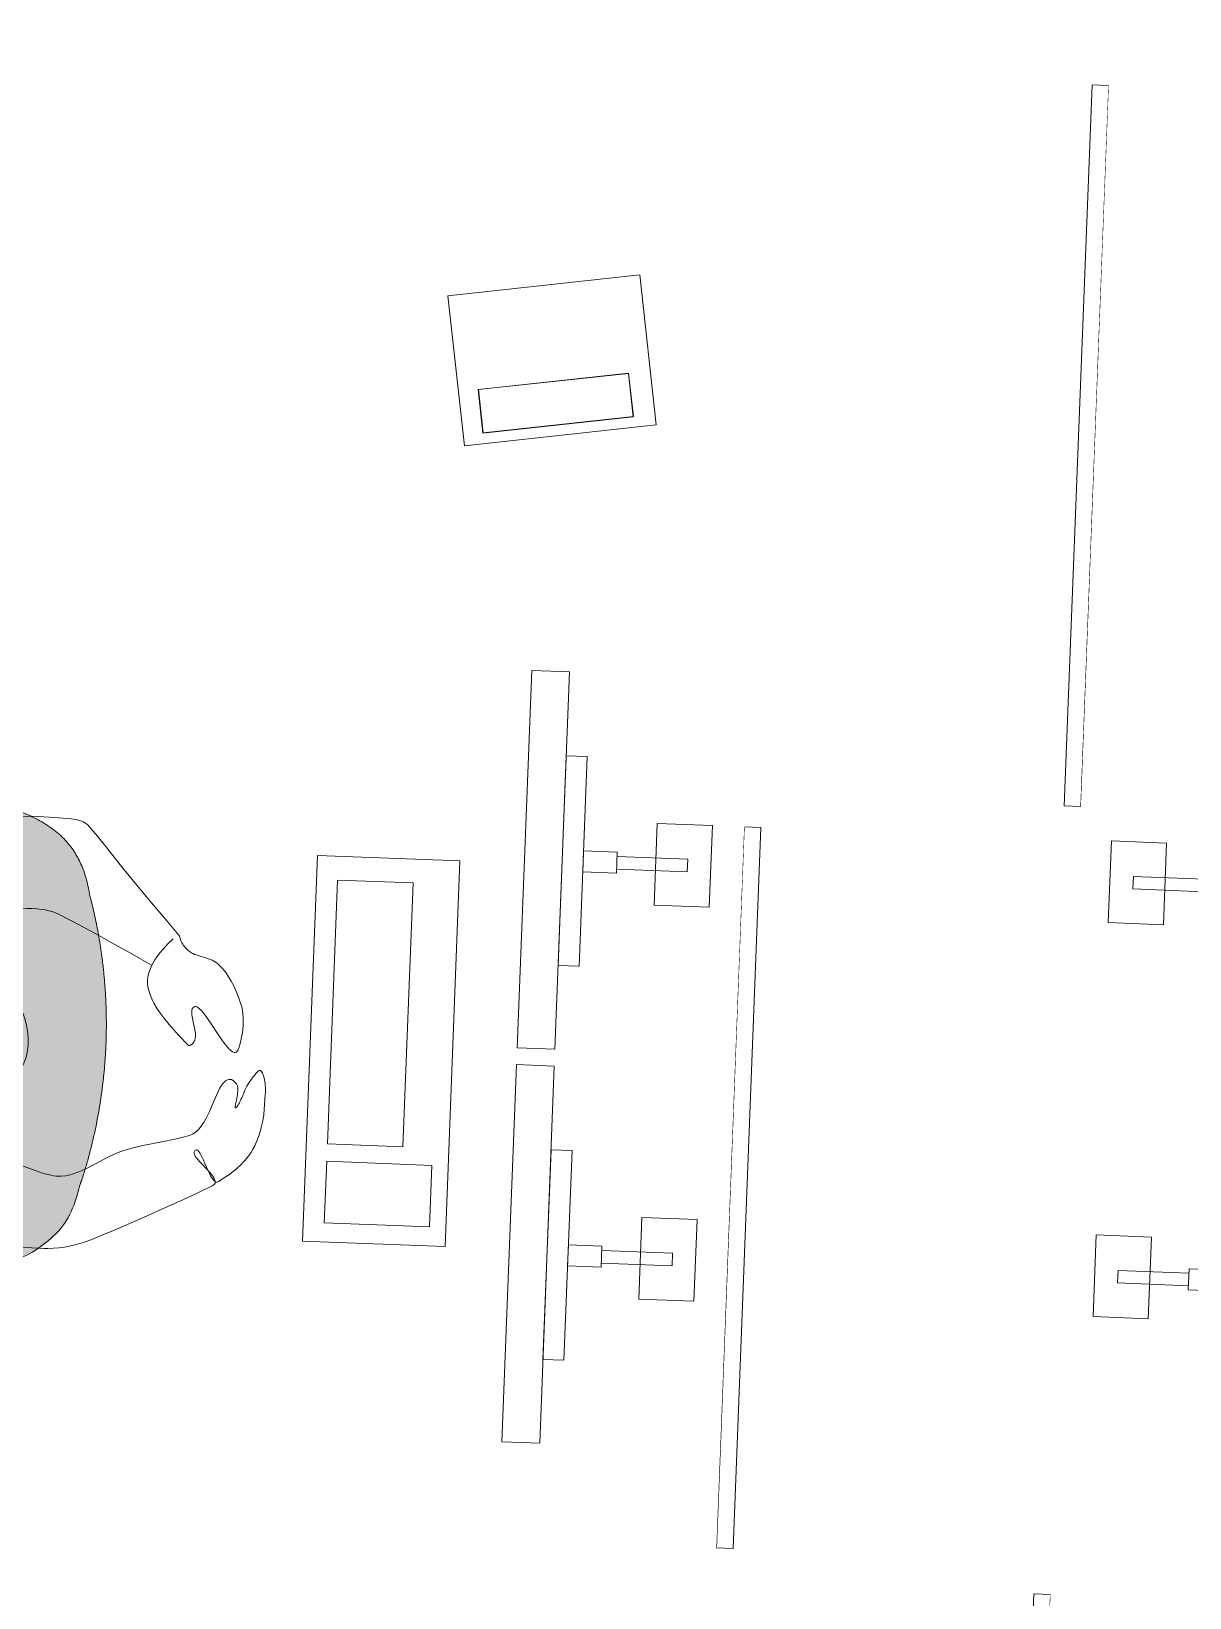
# Model space of a CAD drawing. Header units: millimetres. Extents: x 56551 to 77348, y 4047 to 46741.
# Drawn here: x 67612 to 68993, y 39440 to 41307 of the extents above; entities that cross this region are included whole.
import ezdxf

# ---------------------------------------------------------------- set-up
doc = ezdxf.new("R2010")
doc.units = ezdxf.units.MM
doc.header["$MEASUREMENT"] = 0
for name, color, linetype, lineweight in [('FURN-FILE', 211, 'Continuous', 0), ('FURN-STOR', 213, 'Continuous', 0), ('FURN-WKST', 42, 'Continuous', 13), ('FURN-WKST-SCRN', 92, 'Continuous', 13)]:
    doc.layers.add(name, color=color, linetype=linetype, lineweight=lineweight)

# ---------------------------------------------------------------- blocks, each defined once
blk = doc.blocks.new('*U275')
at = {"color": 0, "linetype": 'ByBlock', "lineweight": -2}
blk.add_wipeout([(-903.1903323073348, -65.17210588034504), (-887.7446711557859, 334.5295723142335), (910.9133117798704, 265.02357953247724), (895.4676506283362, -134.67809866204323)], dxfattribs=at)
at = {"color": 0, "linetype": 'ByBlock', "lineweight": -2, "extrusion": (0, 0, -1), "flags": 128}
for points in [[(-30.7973405862067, 279.0191949113578), (-31.56962920155638, 299.0042786063132), (-890.9282280848856, 265.7958681477903), (-890.1559394695869, 245.8107844528131), (-30.7973405862067, 279.0191949113578)], [(883.204798223298, -65.94441189899226), (882.4325096080429, -45.95932820404414), (23.07391072462633, -79.1677386625961), (23.84619933995418, -99.15282235755149), (883.204798223298, -65.94441189899226)]]:
    blk.add_lwpolyline(points, close=True, dxfattribs=at)
blk = doc.blocks.new('*U276')
at = {"color": 0, "linetype": 'ByBlock', "lineweight": -2}
blk.add_wipeout([(-903.190332307342, -65.17210588034504), (-887.7446711557859, 334.52957231421897), (910.9133117798631, 265.0235795324843), (895.4676506283289, -134.6780986620505)], dxfattribs=at)
at = {"color": 0, "linetype": 'ByBlock', "lineweight": -2, "extrusion": (0, 0, -1), "flags": 128}
for points in [[(-30.7973405862067, 279.019194911365), (-31.56962920154911, 299.0042786063132), (-890.9282280848856, 265.7958681478049), (-890.1559394695796, 245.8107844528131), (-30.7973405862067, 279.019194911365)], [(883.204798223298, -65.94441189899226), (882.4325096080429, -45.95932820405142), (23.07391072462633, -79.1677386625961), (23.84619933995418, -99.15282235755149), (883.204798223298, -65.94441189899226)]]:
    blk.add_lwpolyline(points, close=True, dxfattribs=at)
blk = doc.blocks.new('*U315')
at = {"color": 0, "linetype": 'ByBlock', "lineweight": -2, "extrusion": (0, 0, -1), "flags": 128}
for points in [[(-3.637875235297543, 105.9297435535264), (-229.6395514689575, 63.21836622041883), (-196.2132561646795, -113.6525108320129), (29.7884200688859, -70.94113349885447), (-3.637875235297543, 105.9297435535264)], [(1.817887515913753, -63.13799520102475), (-175.1252945630695, -96.57795521484513), (-184.7994481938804, -45.38843445452949), (-7.856266114838945, -11.94847444068728), (1.817887515913753, -63.13799520102475)], [(1.579579557306715, -63.57354827159725), (-175.4262480723701, -96.68030883686151), (-185.0040073696582, -45.4726647688949), (-7.998179740003252, -12.36590420373977), (1.579579557306715, -63.57354827159725)]]:
    blk.add_lwpolyline(points, close=True, dxfattribs=at)
blk = doc.blocks.new('*U316')
at = {"linetype": 'ByBlock', "lineweight": -2, "extrusion": (0, 0, -1)}
blk.add_hatch(color=7, dxfattribs=at).paths.add_polyline_path([(240.028644105063, 333.8224027594624, 0.05883785226899226), (-17.78258416727476, 378.3228370211073, 0.05883785226899226), (-270.5643462055741, 310.8815731017021), (-273.9786411161112, 307.6193697070776, 0.4852311977000949), (-240.2319705560949, 283.4062904212478, -0.05913279318586893), (-15.18123345445929, 320.4241396341313, -0.05913279318586893), (212.2825073906133, 303.737637952072, 0.4852311977000949), (243.7218450241126, 330.8795009021778)])
h = blk.add_hatch(color=7, dxfattribs=at)
edge = h.paths.add_edge_path()
edge.add_spline(control_points=[(177.3597326177187, -145.1740488822834), (207.7293379313342, -138.3802228098648), (239.4937737221917, -120.1599046054835), (285.5368762420112, -39.29090160155465), (282.7531709045215, 112.4052060332324), (154.204154823834, 268.7965515609758), (36.97263507705065, 282.2879587669377), (-13.27937099905103, 278.1714150390108)], knot_values=[0, 0, 0, 0, 0.1278050160630629, 0.1732907007324, 0.4305391611673586, 0.7883516963517069, 1, 1, 1, 1], degree=3, periodic=0)
edge.add_spline(control_points=[(-13.27937099905103, 278.1714150390108), (-63.70477036728698, 277.764978667692), (-179.2492612186543, 253.8152442499049), (-293.2596135224303, 86.52446312602115), (-282.4247332428131, -64.81148388593283), (-229.3179185400513, -141.226541462318), (-196.0462666453459, -156.5193407843035), (-165.1847444627929, -160.5647082002397)], knot_values=[0, 0, 0, 0, 0.2116483041139544, 0.5694608392983027, 0.8267092997332612, 0.8721949844025984, 1, 1, 1, 1], degree=3, periodic=0)
edge.add_line((-165.1847444627929, -160.5647082002397), (-165.2484580467353, -160.811481950419))
edge.add_arc((-20.00024980951275, 427.6801178225287), 606.1513053681009, 256.1356691001223, 272.5725635445668)
edge.add_arc((-20.00006308476441, 427.6801262120716), 606.1513053681002, 272.5725468779, 289.0094413223445)
edge.add_line((177.4379372039475, -145.4146661578125), (177.3597326177187, -145.1740488822834))
at = {"color": 0, "linetype": 'ByBlock', "lineweight": -2, "extrusion": (0, 0, -1), "flags": 128}
blk.add_lwpolyline([(240.028644105063, 333.8224027594624, 0.05883785226899226), (-17.78263144013181, 378.3228465774228), (-17.78258416727476, 378.3228370211073, 0.05883785226899226), (-270.5643462055741, 310.8815731017021), (-273.9786411161112, 307.6193697070776, 0.4852311977000949), (-240.2319389186669, 283.4062995583372), (-240.2319705560949, 283.4062904212478, -0.05913279318586893), (-15.18123345445929, 320.4241396341313, -0.05913279318586893), (212.2824356838828, 303.7376518436213), (212.2825073906133, 303.737637952072, 0.4852311977000949), (243.7218450241126, 330.8795009021778), (240.028644105063, 333.8224027594624)], format="xyb", close=True, dxfattribs=at)
at = {"color": 0, "linetype": 'ByBlock', "lineweight": -2}
blk.add_rational_spline([(-177.3597326177187, -145.1740488822834), (-207.7293379313342, -138.3802228098648), (-239.4937737221917, -120.1599046054835), (-285.5368762420112, -39.29090160155465), (-282.7531709045215, 112.4052060332324), (-154.204154823834, 268.7965515609758), (-36.97263507705065, 282.2879587669377), (13.27937099905103, 278.1714150390108), (63.70477036728698, 277.764978667692), (179.2492612186543, 253.8152442499049), (293.2596135224303, 86.52446312602115), (282.4247332428131, -64.81148388593283), (229.3179185400513, -141.226541462318), (196.0462666453459, -156.5193407843035), (165.1847444627929, -160.5647082002397), (165.205982324107, -160.6469661169685), (165.2272201854212, -160.7292240337047), (165.2484580467353, -160.811481950419), (108.7795362508041, -174.7488256867), (50.89822587730305, -180.470939689978), (-7.206620838936942, -177.8602946925748), (-65.31147889474232, -175.2496661217301), (-122.4464215655244, -164.3599000440663), (-177.4379372039766, -145.4146661577688), (-177.4118690085452, -145.33446039931), (-177.385800813121, -145.2542546408004), (-177.3597326177187, -145.1740488822834)], [1, 1, 1, 1, 1, 1, 1, 1, 1, 1, 1, 1, 1, 1, 1, 1, 1, 1, 0.9931535054110803, 0.9931535054110803, 1, 0.9931535054110803, 0.9931535054110803, 1, 1, 1, 1], degree=3, knots=[0, 0, 0, 0, 0.02130083601051049, 0.02888178345540001, 0.07175652686122644, 0.1313919493919511, 0.1666666666666667, 0.1666666666666667, 0.1666666666666667, 0.2019413840189924, 0.2615768065497171, 0.3044515499555435, 0.312032497400433, 0.3333333333333333, 0.3333333333333333, 0.3333333333333333, 0.5, 0.5, 0.5, 0.6666666666666666, 0.6666666666666666, 0.6666666666666666, 0.8333333333333333, 0.8333333333333333, 0.8333333333333333, 1, 1, 1, 1], dxfattribs=at)
blk.add_wipeout([(-37.68748061551741, 321.3590778665749), (67.71986267870672, 317.28579539056966), (66.04961799723245, 274.0636384312967), (-39.35772529694076, 278.1369209073383)], dxfattribs=at)
blk = doc.blocks.new('*U317')
at = {"color": 0, "linetype": 'ByBlock', "lineweight": -2, "extrusion": (0, 0, -1), "flags": 128}
for points in [[(67.61908009956824, 119.8511182272778), (61.79315403600049, 113.0946787769135), (57.09032072594709, 107.0848021439888), (53.34457200795441, 101.7776601412043), (50.39456635049282, 97.1145479693514), (48.0941065447696, 93.03140449774219), (46.31630857937125, 89.46439311643917), (44.95421635686216, 86.35299484463758), (43.91954957370763, 83.64155516259052), (43.14059416815871, 81.27989095251542), (42.07658065651776, 77.1774137872053), (41.54180170979816, 74.13127395149058), (41.29627444026119, 71.86691648138367), (41.18920901476667, 68.50736921843054), (41.40966762849712, 65.19777894072467), (42.24952044914971, 60.47693407250335), (43.51716209514416, 56.08345855448715), (45.09701612999925, 51.99389939056709), (46.89688816423586, 48.18646965394146), (48.8435971398867, 44.64094864255458), (50.87939905707026, 41.33858273313672), (55.19120439371181, 35.20453609338438), (59.42582309027057, 29.90121155408269), (63.42800592981075, 25.31147764789785), (70.9549544950496, 17.39756259525166), (83.02046757256903, 5.822771786894009), (95.27644379719277, -5.374519566306844), (95.44666272056202, -5.512665515867411), (95.61710923278588, -5.620281517018157), (95.7870065979514, -5.700979544701113), (95.95568861968786, -5.75800021768373), (96.12258734375791, -5.794248933169001), (96.28722201028722, -5.812328579246241), (96.4491891339494, -5.814569144415145), (96.76888791154488, -5.778697304791422), (97.07415222180862, -5.700566818741208), (97.36369238961197, -5.591916837809549), (97.63683234785276, -5.461998187405698), (97.8933596413408, -5.318056292257097), (98.13340661658731, -5.165724041682552), (98.57959929708159, -4.841407781066664), (98.96250537987362, -4.524391081780777), (99.28898878482141, -4.228402879110945), (99.83399469606957, -3.686019967841276), (100.2145458303858, -3.273986711406906), (100.480618848771, -2.970492355168972), (100.6678282479625, -2.749560676369583), (100.9266040639632, -2.434275498650095), (101.1561822656076, -2.145039310889842), (101.8088130980468, -1.182226836092013), (102.3136916936346, -0.1784636386510101), (102.6905631234986, 0.8560294245253317), (102.9569621949558, 1.912316231879231), (103.1284407333223, 2.982608133301255), (103.2397981495451, 5.174405186895456), (103.110601474029, 7.351261352188885), (102.8154818439652, 9.47970745072962), (102.4116778833923, 11.53598642301949), (101.4057185575803, 15.49837720748474), (99.2700754290563, 22.5136631593341), (98.48421314733423, 25.08443711241125), (97.85737321085617, 27.2731431762877), (97.37950234753953, 29.12668374591885), (97.0315556571004, 30.69127915315767), (96.79164519703045, 32.0096948708233), (96.54413975569332, 34.18610716686089), (96.52632164820534, 35.69419519657822), (96.62072679945413, 36.74700373698579), (96.95557749740692, 38.18788314034464), (97.5474173621551, 39.44703207763087), (98.49664677942201, 40.53348745345284), (99.58628087351826, 41.08061763862497), (100.7907558601146, 41.16825979650457), (102.0875829336146, 40.86698391476239), (103.4570237165826, 40.23906228131091), (104.8817979399755, 39.33934292173217), (106.3468202586082, 38.21603621669783), (107.8389633971237, 36.91142304975074), (109.3468450863074, 35.46249204901687), (110.8606364899824, 33.90151277199038), (113.9223843762011, 30.49527230524836), (116.9187366421393, 26.9287524442334), (119.8099579543414, 23.34220535268105), (130.9130430189543, 9.129360142062069), (134.9903786575378, 4.06207811179047), (138.4300340119953, 0.01177526420360664), (141.3019304092741, -3.120115260317107), (143.6826776524831, -5.465631409431808), (145.6467864908918, -7.162460041356098), (147.2622741719097, -8.33939266786183), (148.5888694118112, -9.109696360137605), (149.6776949272607, -9.56903942515055), (150.5717371308056, -9.795898138836492), (151.9954073238187, -9.772588149258809), (152.9375260088491, -9.380390806712967), (153.5689927143685, -8.86220914927253), (154.3887871303159, -7.705016954918392), (155.0473385666264, -6.06704589088622), (155.9450551350819, -2.864266362994385), (156.6812894388568, 0.2496833064869861), (157.2766469896596, 3.253064284457651), (158.1382965893426, 9.059343886197894), (158.6109372977226, 14.2727165440956), (158.8017057898905, 18.89056621858617), (158.7930823418355, 22.94363431255624), (158.6478045602926, 26.4791418024106), (158.0758037449268, 32.58987902207446), (157.374040018185, 37.06391696984792), (156.6901653656096, 40.33279569650767), (155.4049671055836, 45.05889873531851), (153.8007694544431, 49.52481551112578), (151.3325426824522, 55.2930503045136), (148.9510950162585, 60.36843745171063), (146.6763655782997, 64.79701380430197), (144.5255785367699, 68.63978077042702), (142.5113263938256, 71.96227725843346), (140.6411835329855, 74.82868286109442), (137.1104732139647, 79.72742529839161), (134.232911369596, 83.28080823574419), (131.9377439029922, 85.8653240949352), (128.2630029016509, 89.59374346508412), (124.2950765424321, 93.1204149527548), (122.1406076966232, 94.72088123753201), (120.0305396937329, 95.98584178891178), (117.9842295457856, 96.9913568457705), (116.0151723958843, 97.79738357155293), (114.1322783420837, 98.45098029475048), (110.5299991682987, 99.46817373078375), (97.78414146664, 102.3125153067303), (94.71994187934615, 103.2191591799929), (92.49216313820216, 104.0412782142957), (90.86957174336567, 104.7583605543041), (88.52619346506981, 106.0262732704796), (86.30767392942653, 107.5634780721884), (85.25490979250753, 108.4119700370284), (84.35520342033124, 109.1774978194808), (83.58620028148289, 109.8663607341587), (82.28599144334294, 111.1180026581787), (81.35287110235367, 112.0982302415869), (80.67891451108153, 112.8584042328512), (79.71293250900635, 114.0413392818518), (78.80509393325337, 115.2786013452642), (78.44610318692139, 115.834172201874), (78.14003086510638, 116.3728044114469), (77.62983902440465, 117.4191998771857), (76.1095111782488, 121.2119151240331), (75.69298121158499, 122.1283943706512), (75.34621364009945, 122.7918601014608), (75.06119389162632, 123.2724963205692), (74.58516737331229, 123.9609093530453), (74.32212259548396, 124.2884581545441), (74.0404160365797, 124.6036623473847), (59.05426521595655, 140.1537367498095), (36.23062693577231, 163.158676759158), (13.51566399701551, 186.214099205572), (-0.4123569852963556, 201.0643950427184), (-21.01214153811452, 223.6031281958349), (-31.59612685612228, 234.7878912359156), (-42.62526393884764, 245.7912772935088), (-43.72857101650879, 246.7735682011189), (-44.81992225792783, 247.6119040507838), (-45.88904919620836, 248.3284029183269), (-46.9283831149296, 248.9416618876785), (-47.93250965716288, 249.467332856264), (-49.88388839916297, 250.3312828182898), (-51.65380632908636, 250.9653806915449), (-53.24108672024886, 251.4339191215186), (-54.65333525642927, 251.7825087921228), (-57.1616168116816, 252.266576335358), (-59.05995632633858, 252.5347801033931), (-61.90783061923867, 252.805277613028), (-64.72213053594169, 252.9434306352268), (-74.2066154731001, 253.1318083999577), (-90.77688204648439, 253.0466751942513), (-103.1808993859304, 252.658563219753), (-121.7475797008883, 251.599417339814), (-140.2654369057345, 250.0231908925634), (-165.295361454846, 247.3801755617387), (-184.0413429868058, 245.1029320744274), (-212.1086265659687, 241.0787740421147), (-226.1155134268265, 238.7417574760402), (-240.1024128960489, 236.1566046217413), (-248.5702420810194, 234.2770858369549), (-255.8512757287681, 232.2888984146339), (-262.1356071255141, 230.299234958351), (-267.5759323123639, 228.3756333506317), (-276.9850160700153, 224.621342696686), (-283.9659861617474, 221.5009209538111), (-294.3499308235187, 216.3691083282538), (-304.6719121780043, 210.7441164936608), (-312.6044776333365, 206.0095103990971), (-319.2622017796966, 201.6229367959095), (-324.8617790610733, 197.5730960450164), (-329.5823661793838, 193.8507834251141), (-333.5717374911037, 190.4457506492254), (-336.9516535895527, 187.3455306112883), (-342.6108058231403, 181.6298087656105), (-346.6355882704593, 177.0839563740519), (-349.5272908953702, 173.5195639552621), (-353.6558744256763, 167.9099546371654), (-357.5273707977321, 161.9673045995369), (-362.2192553543719, 153.80025016133), (-365.8812418873567, 146.6128310240383), (-368.782798243672, 140.2833659880125), (-371.1145762669548, 134.7081384756166), (-374.7926144024023, 124.8534132968125), (-377.2693812442521, 117.3672883386098), (-380.6401333309186, 105.9590896894733), (-383.7333848598937, 94.30326769605745), (-387.5394385521649, 80.09931846441759), (-390.2626289463078, 69.45990190684097), (-391.9583655034221, 61.47367025332642), (-392.9200981275353, 55.47421710575873), (-393.4184357927952, 50.96658328168996), (-393.6462920325575, 47.58026033640635), (-393.7229072173577, 42.49017209383601), (-393.4428878726685, 37.3853461186518), (-391.5669009310368, 18.38619310750073), (-388.4036043193919, -10.0911281728695), (-385.0056040351847, -38.54321582521516), (-381.1396964351952, -69.92175415014935), (-377.176769638354, -101.2903146246463), (-375.9778215789847, -110.036953643219), (-374.7845578451379, -117.6560636591603), (-372.3300478214296, -130.917862138238), (-370.1461919687717, -140.808870813853), (-368.2946278421005, -148.1985193539658), (-365.1427852808774, -159.2407927551612), (-361.5026112755295, -170.2371571781405), (-359.1235426313215, -176.3230009112813), (-356.5770981203896, -181.8345527642596), (-353.9228206729967, -186.8343022129047), (-351.2086857666509, -191.3770645487821), (-348.4731093846785, -195.5110133224589), (-342.8690538422234, -202.9431869193577), (-337.486288039705, -209.1133504643731), (-332.4336937898479, -214.2642770156672), (-327.7665437689138, -218.5861628425919), (-319.0874047136604, -225.7454402669173), (-312.1865851300245, -230.7877755551308), (-306.8108643959713, -234.3913076461249), (-298.4557949702939, -239.5188541905882), (-289.7886433610111, -244.32395818238), (-283.1417295756328, -247.6276594410883), (-277.329957416674, -250.1755969604274), (-272.2395317322444, -252.1397036362978), (-267.7758580971276, -253.6532166408651), (-263.8590612083499, -254.8192326495482), (-260.4208534185746, -255.7174258258965), (-254.3728601888943, -257.0129170139699), (-249.8052849905944, -257.7518087618082), (-246.3587130159358, -258.1739962395295), (-241.1505954350214, -258.59355725778), (-235.890699276817, -258.7546413669334), (-224.505831722483, -258.6226794515678), (-207.4433373052525, -258.0803751429048), (-198.9156669178556, -257.8892140996613), (-190.3884818224324, -257.8959673912614), (-143.8602934331502, -259.0367922469668), (-97.32912350540573, -260.20231017677), (-82.74498419799784, -260.4735227614437), (-71.7846159493638, -260.5277291755992), (-63.5759685550729, -260.3600077508163), (-57.43621339818492, -260.0645029025691), (-52.84510644011607, -259.7252609219504), (-45.98692060781468, -258.9941845590874), (-39.17097033605387, -257.9548900375594), (-35.01100166482502, -257.1276005785548), (-27.31739404573455, -255.1585142601325), (-20.6899426513628, -253.0388126894322), (-14.96307334993617, -250.9226294915788), (-10.0020623354867, -248.8991507665778), (-1.419299320463324, -245.0440506620871), (11.26235201057716, -238.7488373834931), (23.78141759203572, -232.2085929685927), (55.37368290173617, -215.4623609339105), (86.82922167795914, -198.5466316596212), (99.69481683644699, -191.4912170153693), (118.8351982854947, -180.631904842332), (137.7522017480514, -169.6584653481623), (138.8361629384526, -168.8823111046731), (139.57646285597, -168.0461939886445), (140.0206620972822, -167.1622115223363), (140.2109559331948, -166.2409960853402), (140.1847272330706, -165.2918692008243), (139.9750450891006, -164.3229805438023), (139.6111143243397, -163.3414331359745), (139.1186805834222, -162.3533960533823), (138.5203952618904, -161.3642058489568), (137.8361441310117, -160.3784577778933), (136.2500230767182, -158.400930288597), (134.4980312009866, -156.4792898368978), (132.6699930615432, -154.6316893260228), (128.9104261929824, -151.0904335999148), (122.0341697273689, -144.8630373195847), (119.6117141162104, -142.5898469332678), (117.6612165137194, -140.6567699196894), (116.1282351321133, -139.0207223811158), (114.9494775983912, -137.639997955921), (114.062392020991, -136.476402002314), (113.4099810988046, -135.4961272314176), (112.9427996500453, -134.6699094946598), (112.3806417362939, -133.3012292166823), (112.1920173546314, -132.3447828689023), (112.1926294672521, -131.6699877692809), (112.4384070424712, -130.7308510117946), (112.9986966945507, -129.8852522413436), (113.7074049592193, -129.2941284557091), (114.4264184423009, -129.028478060347), (115.1519515423861, -129.0407024888773), (115.8806833251438, -129.2886776544547), (116.6097095843215, -129.7351845517551), (117.3364995572701, -130.3473960612755), (118.0588568545572, -131.0964145733669), (118.7748842059882, -131.9568555557125), (119.4829516607497, -132.9064726469151), (120.8922317897741, -135.0338273011148), (122.2539732069781, -137.3187241670894), (123.5619347218599, -139.66175665029), (126.0822737452545, -144.4045892307768), (130.6383347372102, -152.9466328724593), (132.3715511937553, -155.9381788494211), (133.8901448958786, -158.3470578056658), (135.216452951332, -160.2442795505413), (136.3723981486619, -161.7091542872367), (137.378545992171, -162.8187007417), (138.2536571471865, -163.6424424235593), (139.0145372218976, -164.2403636234449), (139.6760582133866, -164.6626385461277), (140.8228039078676, -165.1576451412038), (141.6725487763615, -165.3099978419268), (142.3033848381601, -165.292653042321), (143.2382314185306, -165.0424179113834), (144.158130378768, -164.5072149667176), (148.5598826822097, -161.1770131238009), (152.590039167495, -158.0201482767225), (156.19596882529, -155.0509961053758), (159.3737271524005, -152.2805850585064), (162.1458676257243, -149.7151014673873), (164.5478584356242, -147.35578141515), (168.6546629292352, -142.9538488954713), (171.6160092370483, -139.410399313907), (173.7489209774722, -136.6089090494861), (176.7747876534268, -132.1637451544811), (178.1974693508164, -129.8273984820553), (179.5524902293328, -127.4124721054322), (181.8238952577667, -122.9075589022905), (183.6827820772742, -118.7031301788957), (185.2028760422181, -114.7769980761295), (186.4448169430689, -111.1089704845435), (188.3358732431516, -104.261651185654), (189.571538735232, -98.29897954847547), (190.3732386243501, -93.10060557244287), (190.8883933716279, -88.56451434912742), (191.4415697482764, -80.64924260127736), (191.6711237846393, -68.81397306371218), (191.5415329111274, -56.99733186711092), (191.4374029838509, -53.53297969463165), (191.237979152771, -50.44960480114241), (190.9590160571242, -47.73337584352703), (190.6205089646028, -45.35714505492797), (190.2423611676277, -43.28799106059887), (189.8422588871399, -41.49166477657855), (189.4348315760653, -39.93508662006207), (188.5820638409132, -37.25624993689416), (187.8161615785575, -35.29446088428085), (187.1653044162085, -33.85513012705633), (186.058134026629, -31.75564722179115), (184.783822100384, -29.73768139097956), (184.495273264969, -29.3733148231986), (184.202923327779, -29.10105749904324), (183.9084823844823, -28.90959187340923), (183.6134362624944, -28.78878878446267), (183.3190706644673, -28.72959029854974), (183.026492901241, -28.72390374323732), (182.7366514462119, -28.76450587928412), (182.4503535208496, -28.84495625963609), (182.1682809018894, -28.95951891163713), (181.6101691733493, -29.27701952435018), (181.0753805817876, -29.6790358986691), (180.5662116394524, -30.13746187395736), (180.0839462628355, -30.63050486595603), (179.6290972523566, -31.14142381889542), (178.7742758693639, -32.20421138973325), (178.0304760191866, -33.21909946098458), (176.7581585277949, -35.09953700601909), (175.8458255711594, -36.52174261835171), (175.1949007640869, -37.55288095317519), (174.7295670761596, -38.28845518999879), (174.3951613839017, -38.81137474171555), (173.9196097023087, -39.53827648134757), (173.4785835187795, -40.18211271209293), (172.1681736490864, -42.21991210941633), (170.9959064565192, -44.35755041609809), (169.9433904122488, -46.52491876340355), (168.9950837992656, -48.67042384270462), (167.3094500119332, -52.89343466869468), (165.923879827933, -56.68495095650724), (164.7719046519705, -59.97741783472884), (163.8047983638608, -62.77284485840937), (162.9862749696549, -65.10900988999492), (162.2888602981911, -67.03932721357705), (161.6913963096958, -68.62128540619597), (161.1773135281037, -69.9101785140665), (160.7334259587296, -70.95604009494127), (159.9681144067581, -72.57965702559886), (159.402127725356, -73.6050245350998), (158.981238809487, -74.25478760004626), (158.3543483978719, -75.0211736422134), (157.731105977793, -75.51688014491083), (157.4660947223019, -75.61099010285398), (157.2646600079752, -75.56711634800013), (157.1176069094945, -75.40459760236263), (157.0168171121841, -75.14063338134292), (156.9551352933559, -74.79050072762766), (156.9262668286392, -74.36774991278071), (156.9246857318212, -73.88438109895651), (156.9455518398318, -73.35100376667833), (157.0402213296838, -72.1502077504847), (157.1817855902409, -70.84542013141618), (157.3486381647454, -69.48649749262404), (157.5249461485364, -68.11111452349724), (157.699373219737, -66.74729484607815), (158.023509409657, -64.04329344889993), (158.271219726339, -61.57805678014847), (158.4329469664226, -59.39358521707618), (158.5138935057039, -57.4937524670604), (158.5259980082483, -55.86207056159037), (158.4833530210672, -54.4724402127249), (158.3997351914077, -53.29546371551987), (158.1353599859722, -51.34803739800554), (157.8262350770237, -50.00287169266085), (157.525177838339, -49.07102810519427), (157.2575564974759, -48.42058658365568), (156.7845607665149, -47.5304358870635), (156.2202547803172, -46.75249037853064), (155.8504099149141, -46.34101015726628), (155.4641626336816, -45.94864190272347), (155.0717870727603, -45.57866082921828), (154.6810095271721, -45.23295021412196), (153.9003040717071, -44.59743552390864), (153.1802954076629, -44.06683331437671), (152.5341855601582, -43.63204249920818), (151.9646458091302, -43.28086383730988), (151.468537364497, -43.00046765552543), (151.0398073842298, -42.77870647701639), (150.6712219097535, -42.60473387636011), (150.3553654193747, -42.46921981985361), (149.8217176617691, -42.273017180436), (149.4410557086085, -42.16304152244265), (149.168598019889, -42.10313919189502), (148.7839064413856, -42.05207322169008), (148.4318151398547, -42.05068169451988), (146.7912165234302, -42.34243748008885), (145.2930103910621, -42.93165817368572), (143.9205185940737, -43.77298379170679), (142.6589381345984, -44.82625347900466), (141.4951446087653, -46.05596839232021), (140.4175152454554, -47.43080731766531), (138.4512038055691, -50.56221133813233), (136.727842703287, -53.99161910426483), (135.1918604415769, -57.57347166805266), (133.800599462862, -61.1984981008718), (131.2507341714154, -68.51444263333542), (126.6378738954882, -82.07615000224905), (124.7446051105217, -87.11455432423827), (122.9702171117169, -91.38604931878945), (121.3075802287422, -94.9670078275085), (119.755204070083, -97.94586476178665), (118.3132545084009, -100.410920110291), (115.5794361340741, -104.3483749679945), (113.3336283288008, -106.9359015895971), (111.5282928497545, -108.6422319569465), (108.6093105370092, -110.7821651726263), (105.4164328958359, -112.3647985127682), (96.26299517496955, -115.6383998174933), (87.98998954545095, -118.2688014710657), (73.12451804114971, -122.5541580218633), (50.57530415748624, -128.9079794230274), (39.50878002561512, -132.3773244375188), (28.77853825451166, -136.2421366490889), (23.87548627843353, -138.3532898030317), (19.31166055203357, -140.6306627230661), (10.81913273195096, -145.489469505228), (-3.942205657738668, -154.9137174264324), (-15.0349285440243, -161.7940003840413), (-19.21994317575445, -164.1474556131288), (-22.89887842553435, -166.0532256321094), (-29.38499002432218, -168.9558413714403), (-34.29808901354409, -170.6951071414151), (-38.01493533621397, -171.7105004631885), (-43.64876037201611, -172.7048202158985), (-46.49472844713455, -172.9395337135502), (-49.36173185303051, -172.9842061739982), (-52.53570483804651, -172.8386424523123), (-55.52662354018685, -172.5562988355596), (-61.16926093724032, -171.6982546709769), (-66.13717128367716, -170.65937907232), (-70.50207664183108, -169.5831527637783), (-78.1672439217873, -167.4594820474231), (-89.68294237040391, -164.1462378048454), (-95.42720783976256, -162.6443328759633), (-101.1490881538048, -161.3761569685084), (-104.7714925195105, -160.8103650353005), (-108.2022109575482, -160.5031677374427), (-114.703869063218, -160.3548849857543), (-126.1931976054693, -160.6801515637562), (-130.5024034320159, -160.7360904204543), (-134.2592377289984, -160.654514081798), (-137.5297139744871, -160.4382538998179), (-140.3743673967838, -160.1079892679554), (-142.8476089178512, -159.6908532306188), (-147.1331206979594, -158.6219155255749), (-150.3054267614425, -157.4925408350391), (-152.6576562080663, -156.4362196479997), (-156.1374044162731, -154.477952327783), (-157.8534253020262, -153.3163362127452), (-159.5523224818826, -152.0242780741828), (-160.716433070651, -151.0325512796917), (-161.7558997647866, -150.0405415999703), (-163.5377904173511, -148.036306879214), (-164.9519574646183, -146.0665403414459), (-166.0743031962484, -144.1478536017748), (-166.9657269568779, -142.2921797275703), (-167.6749829798209, -140.5077472514895), (-168.2410077708337, -138.7998683867845), (-172.8152157223594, -111.8090318773029), (-173.132320663768, -110.7981097640441), (-176.0209221211408, -103.1326468611733), (-176.3143430645214, -102.1692432716227), (-176.5353326105833, -101.3262336239786), (-176.6965294528272, -100.5887644518662), (-176.8942229393142, -99.29903987159923), (-176.9614046650386, -98.33286967536696), (-176.960242320798, -97.60910708647134), (-176.8667567439261, -96.5252029922267), (-176.652041312409, -95.4438243007753), (-176.3452893133508, -94.49869912298163), (-175.9585826801194, -93.67960989097628), (-175.5042037086387, -92.9717922293421), (-174.9930605702248, -92.3620533285939), (-174.4348264641085, -91.83861418112792), (-173.8380652964479, -91.39096709771547), (-173.2103451597359, -91.00974705746921), (-171.8656904607706, -90.40600156252185), (-170.4662276707822, -89.98437313191243), (-169.0473667127226, -89.69864655373385), (-167.6357608531907, -89.51276698078436), (-166.2511164370881, -89.39878676611261), (-163.5281560782387, -89.30451926407113), (-158.5271469707077, -89.32918632920337), (-154.7468299321918, -89.31462658892997), (-151.9887705715009, -89.17783490804868), (-150.003213332282, -88.95918132202496), (-148.577421207483, -88.71081472804508), (-147.5507694007028, -88.46902329999284), (-146.0899591914567, -88.00504276924767), (-144.7373665501145, -87.40439584408159), (-140.0352655524621, -85.0473035603718), (-131.8421703014101, -81.04710646179592), (-128.8110156437251, -79.46008816346148), (-126.188796355731, -77.98248318915284), (-123.9225100753683, -76.59918095712783), (-121.9645199422521, -75.30465152236138), (-118.6029610734186, -72.81241732332273), (-116.1436489686967, -70.72082053774648), (-114.3382353314882, -69.00852826374467), (-111.6993142441788, -66.18161524800234), (-110.4134380503892, -64.64127799531707), (-109.1514558133495, -63.00985070394381), (-107.0460651166504, -60.05153691720625), (-105.2431696788262, -57.27565616841457), (-103.6991966749047, -54.67160894762492), (-102.3769825716663, -52.22927222970611), (-101.2448031570675, -49.93900784663856), (-99.39344571854599, -45.64436459200078), (-98.0533801053898, -41.88747340709233), (-97.08619890957198, -38.60203005078802), (-96.39119362355996, -35.72943066692824), (-95.89489173603943, -33.21807016606181), (-95.26738390605897, -28.82933560281526), (-94.98923384409136, -25.54403952416033), (-94.86378565289488, -20.62837960289471), (-95.0664724816379, -15.73025528083235), (-95.36822946008033, -12.4612678369449), (-96.26756110139104, -6.328313752543181), (-97.40912771003786, -0.9653563130123075), (-98.67766113922698, 3.718574493104825), (-99.99283737586666, 7.806318776521948), (-101.2998920383543, 11.37218183267396), (-102.5626518306526, 14.48213125763141), (-105.0385077788305, 19.89705149762449), (-107.116351710567, 23.93124723559595), (-110.5857499965132, 29.93112970219954), (-114.4752155399183, 35.8592673303865), (-118.6955916228399, 41.74800729280832), (-122.4015434639005, 46.56669718127523), (-125.708724205404, 50.53489171799447), (-128.6883304112343, 53.8221077208218), (-131.3856201460949, 56.56019430318702), (-133.8311212707777, 58.85245279228548), (-138.3439602739745, 62.63704697485809), (-141.9595290423167, 65.29101468907902), (-144.8213677634631, 67.18052344395983), (-149.3858165324564, 69.85671677847131), (-154.3143084591866, 72.34848378862807), (-157.0557844626674, 73.56078450913628), (-159.6196544343111, 74.56754655975965), (-162.0181242538674, 75.40343183092045), (-166.5029138084792, 76.7087087465843), (-170.4152644403221, 77.59448049838102), (-173.8306516859593, 78.1934100705912), (-176.8138195891661, 78.5961258334064), (-182.0244150748258, 79.06255945814337), (-185.9257482591274, 79.24315033341554), (-191.7704944023353, 79.30139849030093), (-197.6107623895805, 79.17879188463121), (-204.8973869441252, 78.84349531819316), (-211.2803640559359, 78.34152652405464), (-216.8629143128273, 77.70261300816492), (-221.7402953656128, 76.96388289820607), (-225.9987622480839, 76.16197707109677), (-229.7154242053657, 75.32921743587212), (-236.1921179830679, 73.54699707280815), (-241.0213499797392, 71.91240673315042), (-244.6243644838905, 70.503994531442), (-249.9940043667593, 68.07581341959303), (-255.3161617168735, 65.24102301407402), (-258.5768378803186, 63.26415732906025), (-261.4899853457755, 61.31570661201113), (-264.100050718218, 59.40718982779072), (-266.4450141667112, 57.54748378193472), (-270.5899037172858, 53.88140953848051), (-273.9643791579438, 50.48768448589544), (-276.7383493695816, 47.38066396956856), (-279.0384555291166, 44.55997234074312), (-282.8027345469527, 39.40277354553837), (-285.4294506641672, 35.357442601613), (-289.0963728835777, 29.01850662669312), (-292.4889062021175, 22.37224755038915), (-294.3470914335412, 18.16765500281326), (-295.8374383654154, 14.12352188187651), (-297.0144872350647, 10.25599366374081), (-297.9253604708865, 6.574611051153624), (-298.610744955382, 3.083827437803848), (-299.1057442510937, -0.2157774110019091), (-299.6509289227979, -6.448211057482695), (-299.7205871596598, -11.92013675535418), (-299.4716168476807, -16.69681483754539), (-299.0178093113936, -20.85073580583412), (-298.4409595991237, -24.45433655244415), (-297.0299933671486, -30.6618770130226), (-295.6384034388175, -35.20980224786035), (-294.4082919424109, -38.54600377099268), (-292.2651694199885, -43.40898849193763), (-289.7665626029266, -48.07585125269543), (-284.9566640781341, -56.16216348893795), (-280.4156176464749, -63.39407782423223), (-276.1626064083175, -69.63559837890352), (-272.2103323207411, -74.8926767632147), (-268.5640472337109, -79.24372451844101), (-265.2220251582548, -82.79835239957902), (-262.1766881067379, -85.67378125584219), (-259.4159370852722, -87.98214329656184), (-256.9244477399843, -89.82435289934074), (-254.6848147383862, -91.2878223579537), (-250.6277956146369, -93.48382475166727), (-247.4666926135978, -94.79832923434878), (-245.0274170657285, -95.58172288269998), (-241.2556760755397, -96.40823140794964), (-237.3450089037578, -96.78744114086294), (-222.8896695885196, -97.1043036037081), (-212.0642103350547, -97.11604742336931), (-195.8385266175246, -96.89850642168312), (-179.611217948026, -96.55893252204987)], [(44.32966108578694, 86.45783814480092), (19.86018386534852, 97.91891023585049), (-4.609293355104455, 109.3799823268928), (-20.78122274937778, 116.8433281475227), (-45.19663388082699, 127.6706907467451), (-69.89194735327328, 138.0532469735699), (-74.34075472341647, 139.664081472918), (-78.59216260929679, 140.8496334346346), (-82.64049767333199, 141.6946991196237), (-86.48407339465484, 142.2683970544385), (-90.12424559774081, 142.6269904729488), (-97.02764927372482, 142.872996305101), (-103.1296579045011, 142.682549336685), (-108.4975446136523, 142.2476759799101), (-117.9087981402263, 140.9916789573253), (-124.9409836385239, 139.7299140196264), (-135.3657978149131, 137.5097429510424), (-145.5406920548849, 135.1299335069853), (-150.4860106084161, 133.9062832728014), (-154.7576211277992, 132.7200725435323), (-158.4436578586028, 131.5489996390825), (-161.6233221286529, 130.3924338524012), (-164.3665194030109, 129.2594111152794), (-166.7342156375526, 128.1619162106872), (-168.77915707801, 127.1113728072814), (-172.2929877924907, 125.047448011137), (-174.8701756091396, 123.2912918119982), (-176.7680687886022, 121.845909587224), (-179.5552628202859, 119.4549938574128), (-182.2666252501804, 116.7757533314361), (-183.7816403637989, 115.1089860613574), (-185.1126093162966, 113.5301602090476), (-186.2827958423513, 112.0354560613996), (-187.3124200308011, 110.62114046434), (-189.069580032934, 107.9345467097519), (-190.4246241604997, 105.54565723017), (-191.4731411620087, 103.4254074076525), (-192.2873040926934, 101.5467153398058), (-192.92176353791, 99.88453517390008), (-193.8599524509045, 96.93367175074673), (-194.4223750462988, 94.68462509836536), (-194.7661773524596, 92.97721018233278), (-195.1586297280155, 90.38227816408471), (-195.405847418333, 87.74595514413522), (-195.6871233038401, 83.4894615688172), (-195.968399189318, 79.23296799351374)]]:
    blk.add_lwpolyline(points, dxfattribs=at)
blk = doc.blocks.new('*U318')
at = {"color": 0, "linetype": 'ByBlock', "lineweight": -2, "flags": 128}
for points in [[(-93.819407998526, -226.5481468586004), (-76.05543497951294, 233.1131620319065), (93.81939657822659, 226.5482154809652), (76.05542355919897, -233.1130934095927), (-93.819407998526, -226.5481468586004)], [(64.95693439779279, 131.5502647103276), (67.78994789988792, 204.8574413821916), (-57.60350259927509, 209.7033699262829), (-60.43651613184193, 136.3961932556776), (64.95693439779279, 131.5502647103276)], [(-37.90461599995615, -200.2463126598304), (-25.75007406754594, 114.2651227974566), (64.1546640121378, 110.7906834425958), (52.00012211136345, -203.7207519854128), (-37.90461599995615, -200.2463126598304)]]:
    blk.add_lwpolyline(points, close=True, dxfattribs=at)
blk = doc.blocks.new('*U319')
at = {"color": 0, "linetype": 'ByBlock', "lineweight": -2}
for p, q in [((-77.35046026018972, 248.9608467578219), (-77.92972024992923, 233.9718910320953)), ((7.036208975507179, 245.6996575158992), (-77.35046026018972, 248.9608467578219)), ((6.45694898570946, 230.7107017901726), (-77.92972024992923, 233.9718910320953)), ((-95.500561956811, -220.6919439464837), (-96.07982194657961, -235.6808996721666)), ((-11.1138927211432, -223.9531331883554), (-95.500561956811, -220.6919439464837)), ((-11.69315271089727, -238.9420889140165), (-96.07982194657961, -235.6808996721666))]:
    blk.add_line(p, q, dxfattribs=at)
at = {"color": 0, "linetype": 'ByBlock', "lineweight": -2, "flags": 128}
for points in [[(80.38760173230548, 460.5289075268956), (63.00983924708271, 10.86119856242294), (107.9767064242333, 9.123418593058886), (125.3544689094851, 458.7911275575534), (80.38760173230548, 460.5289075268956)], [(76.52588704129448, 360.6030174418338), (66.87155390750559, 110.7870886486926), (41.88996103139652, 111.7525219650051), (51.54429416519997, 361.5684507581464), (76.52588704129448, 360.6030174418338)], [(-103.4398813457665, 291.2290568659519), (-37.70445010518597, 288.6886593942036), (-41.46800191512739, 191.302835334136), (-107.2034331556642, 193.8432328058552), (-103.4398813457665, 291.2290568659519)], [(47.19984427111922, 249.1512827838087), (46.23441092546273, 224.1696899393355), (6.263862322448404, 225.7143832149595), (7.229295638753683, 250.6959760910613), (47.19984427111922, 249.1512827838087)], [(62.2375000356551, -9.123883177293465), (44.85973755040322, -458.7915921418025), (89.82660472748103, -460.5293721111666), (107.204367213053, -10.86166314670118), (62.2375000356551, -9.123883177293465)], [(58.3757853446732, -109.0497732624353), (48.72145221086976, -358.8657020555256), (23.73985933477525, -357.9002687391985), (33.39419246852049, -108.0843399460791), (58.3757853446732, -109.0497732624353)], [(-121.5899830423878, -178.4237338383391), (-55.85455180180725, -180.9641313100292), (-59.61810361176322, -278.3499553701186), (-125.3535348523583, -275.8095578984357), (-121.5899830423878, -178.4237338383391)], [(29.04974257446884, -220.5015079204386), (28.08430922881234, -245.4831007648972), (-11.88623937417287, -243.9384074892441), (-10.92080605786759, -218.9568146131132), (29.04974257446884, -220.5015079204386)]]:
    blk.add_lwpolyline(points, close=True, dxfattribs=at)
blk = doc.blocks.new('wrk_39')
at = {"layer": 'FURN-FILE', "color": 0, "linetype": 'Continuous', "lineweight": 0, "extrusion": (0, 0, -1)}
for name, p, rotation in [('*U316', (-596.1606749575003, 928.0065980308427), 2.212929250014386), ('*U315', (-1426.936658187195, 150.2067273224529), 92.21292925001437)]:
    blk.add_blockref(name, p, dxfattribs=dict(at, rotation=rotation))
at = {"layer": 'FURN-FILE', "color": 0, "linetype": 'Continuous', "lineweight": 0, "rotation": 92.21320400544748}
for name, p in [('*U318', (596.4945538354659, 421.9164525568631)), ('*U319', (599.7811701461978, 152.5824639066705))]:
    blk.add_blockref(name, p, dxfattribs=at)
at = {"color": 0, "linetype": 'Continuous', "lineweight": 0}
blk.add_wipeout([(1699.9984720042924, 1350.0019241405826), (1249.998472004547, 1350.0014148090268), (1249.9991511132614, 750.001414809376), (1699.9991511129995, 750.0019241409464)], dxfattribs=at).dxf.layer = 'FURN-FILE'
at = {"layer": 'FURN-FILE', "color": 0, "linetype": 'Continuous', "lineweight": 0, "extrusion": (0, 0, -1), "rotation": 92.21292925001437}
blk.add_blockref('*U317', (-603.4610269630211, 747.1278420790331), dxfattribs=at)
at = {"color": 0}
blk.add_wipeout([(1249.998472004547, 1350.0014148090268), (1699.9991511129995, 1350.0014148090122), (1699.9991511129995, 750.0019241409464), (1249.998472004547, 750.0019241409609)], dxfattribs=at).dxf.layer = 'FURN-STOR'
blk = doc.blocks.new('*U325')
at = {"color": 0, "linetype": 'ByBlock', "lineweight": -2}
for p, q in [((-77.35046026018972, 248.9608467578146), (-77.92972024992923, 233.9718910320953)), ((7.036208975507179, 245.6996575158992), (-77.35046026018972, 248.9608467578146)), ((6.45694898570946, 230.7107017901653), (-77.92972024992923, 233.9718910320953)), ((-95.500561956811, -220.6919439464909), (-96.07982194657961, -235.6808996721666)), ((-11.1138927211432, -223.9531331883554), (-95.500561956811, -220.6919439464909)), ((-11.69315271091182, -238.9420889140238), (-96.07982194657961, -235.6808996721666))]:
    blk.add_line(p, q, dxfattribs=at)
at = {"color": 0, "linetype": 'ByBlock', "lineweight": -2, "extrusion": (0, 0, -1), "flags": 128}
for points in [[(-80.38760173230548, 460.5289075269029), (-63.00983924708271, 10.86119856242294), (-107.9767064242333, 9.12341859305161), (-125.3544689094851, 458.7911275575389), (-80.38760173230548, 460.5289075269029)], [(-76.52588704129448, 360.6030174418338), (-66.87155390752014, 110.7870886486926), (-41.88996103138197, 111.7525219649979), (-51.54429416518542, 361.5684507581464), (-76.52588704129448, 360.6030174418338)], [(103.4398813457665, 291.2290568659446), (37.70445010518597, 288.6886593941963), (41.46800191511284, 191.3028353341288), (107.2034331556788, 193.8432328058552), (103.4398813457665, 291.2290568659446)], [(-47.19984427111922, 249.1512827838087), (-46.23441092544817, 224.1696899393282), (-6.263862322433852, 225.7143832149668), (-7.229295638739131, 250.695976091054), (-47.19984427111922, 249.1512827838087)], [(-62.23750003564055, -9.123883177286189), (-44.85973755040322, -458.7915921418098), (-89.82660472746647, -460.5293721111593), (-107.2043672130385, -10.86166314670845), (-62.23750003564055, -9.123883177286189)], [(-58.37578534468776, -109.0497732624353), (-48.72145221086976, -358.8657020555329), (-23.73985933477525, -357.9002687391985), (-33.39419246853504, -108.0843399460937), (-58.37578534468776, -109.0497732624353)], [(121.5899830423878, -178.4237338383464), (55.85455180180725, -180.9641313100365), (59.61810361177777, -278.3499553701186), (125.3535348523728, -275.8095578984285), (121.5899830423878, -178.4237338383464)], [(-29.04974257448339, -220.5015079204386), (-28.08430922881234, -245.4831007648972), (11.88623937417287, -243.9384074892441), (10.92080605786759, -218.9568146131205), (-29.04974257448339, -220.5015079204386)]]:
    blk.add_lwpolyline(points, close=True, dxfattribs=at)
blk = doc.blocks.new('wrk_40')
at = {"layer": 'FURN-FILE', "color": 0, "linetype": 'Continuous', "lineweight": 0, "rotation": 92.21320400544748}
blk.add_blockref('*U325', (599.7811701461978, 152.5824639066705), dxfattribs=at)

msp = doc.modelspace()

# ---------------------------------------------------------------- block references
at = {"layer": 'FURN-WKST-SCRN', "extrusion": (0, 0, -1), "rotation": 94.42598820024449}
msp.add_blockref('*U275', (-68562.44927690066, 40374.3642428896), dxfattribs=at)

# ---------------------------------------------------------------- next in the draw order: block references
msp.add_blockref('*U276', (-68492.94328411661, 38575.70625995402), dxfattribs=at)

# ---------------------------------------------------------------- next in the draw order: wipeouts: each hides what was drawn before it
for points in [[(68497.2771779683, 41277.55475496433), (68404.59906033671, 38879.341563337985), (67655.15846231696, 38908.303435511676), (67747.83657994855, 41306.51662713806)], [(69646.4194455918, 41233.14699932952), (69553.74132796022, 38834.93380770317), (68804.30072994047, 38863.89567987686), (68896.97884757206, 41262.108871503246)]]:
    msp.add_wipeout(points).dxf.layer = 'FURN-WKST'

# ---------------------------------------------------------------- next in the draw order: block references
at = {"layer": 'FURN-FILE', "linetype": 'Continuous', "lineweight": 0, "rotation": 87.78686084466052}
msp.add_blockref('wrk_39', (68427.7728987954, 39478.89999444187), dxfattribs=at)
at = {"layer": 'FURN-FILE', "linetype": 'Continuous', "lineweight": 0, "extrusion": (0, 0, -1), "rotation": 92.21313915533948}
msp.add_blockref('wrk_40', (-68827.4754976407, 39463.45317295791), dxfattribs=at)

doc.saveas('drawing.dxf')
